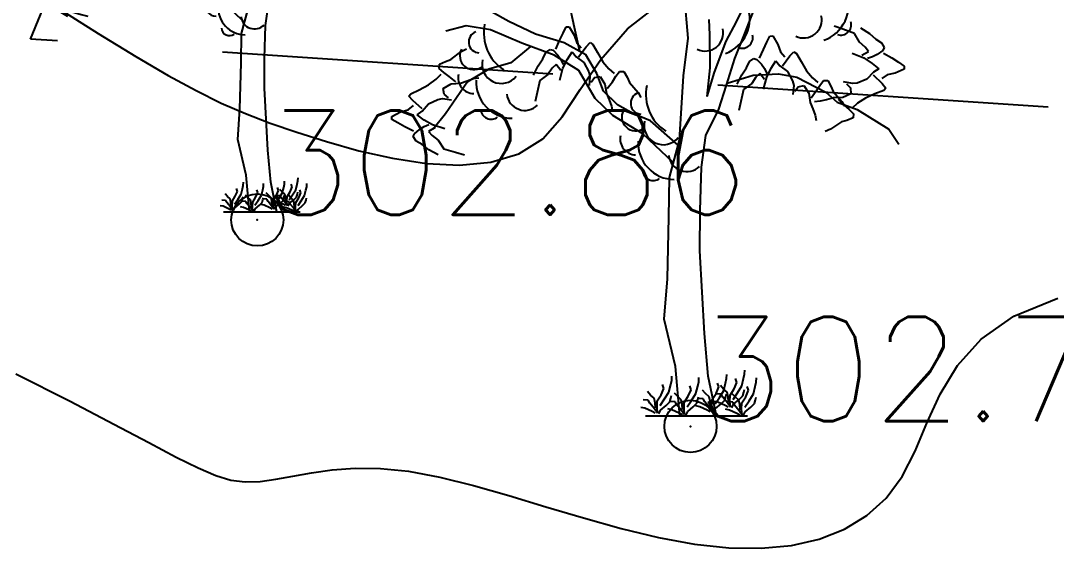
# Model space of a CAD drawing. Header units: millimetres. Extents: x 524954 to 526204, y 9523489 to 9524010.
# Drawn here: x 525915.41 to 525925.34, y 9523814 to 9523819.06 of the extents above; entities that cross this region are included whole.
import ezdxf

# ---------------------------------------------------------------- set-up
doc = ezdxf.new("R2010")
doc.units = ezdxf.units.MM
doc.header["$PDMODE"] = 32
doc.header["$PDSIZE"] = 0.5
doc.linetypes.add('ACAD_ISO12W100', pattern=[21, 12, -3, 0, -3, 0, -3])
doc.linetypes.add('CACHE2', pattern=[4.7625, 3.175, -1.5875])
for name, color, linetype in [('Arbre', 34, 'ACAD_ISO12W100'), ('Borde_Piste', 7, 'CACHE2'), ('CN_01_00', 3, 'Continuous'), ('CN_02_00', 4, 'Continuous'), ('TopoAlt', 3, 'Continuous'), ('TOPOJIS', 7, 'Continuous')]:
    doc.layers.add(name, color=color, linetype=linetype)
doc.styles.add('Simplex 1.0', font='Simplex.shx', dxfattribs={"width": 0.99, "height": 1})

# ---------------------------------------------------------------- blocks, each defined once
blk = doc.blocks.new('TCPOINT M')
at = {"color": 0}
blk.add_point((0, 0), dxfattribs=at)
at = {"layer": 'TopoAlt', "style": 'Simplex 1.0', "width": 0.99}
blk.add_attdef('ALT', (0.15, 0.15), '', height=1, dxfattribs=at)
blk = doc.blocks.new('v088')
at = {"linetype": 'Continuous'}
for p, q in [((-0.107, 4.829), (-0.165, 5.487)), ((-1.559, 4.967), (-1.635, 5.301)), ((0.51, 5.041), (0.671, 5.368)), ((-2.4, 5.043), (-2.621, 5.169)), ((0.619, 4.888), (0.731, 5.176)), ((-2.061, 4.882), (-2.4, 5.043)), ((0.172, 4.872), (0.161, 5.071)), ((0.379, 4.79), (0.51, 5.041)), ((-2.946, 4.988), (-3.206, 4.92)), ((-2.634, 4.938), (-2.946, 4.988)), ((-2.233, 4.766), (-2.634, 4.938)), ((-1.492, 4.659), (-1.559, 4.967)), ((-1.692, 4.771), (-2.061, 4.882)), ((-1.415, 4.615), (-1.692, 4.771)), ((-0.166, 4.349), (-0.107, 4.829)), ((0.174, 4.45), (0.172, 4.872)), ((0.231, 4.395), (0.379, 4.79)), ((0.489, 4.568), (0.619, 4.888)), ((-2.123, 4.725), (-2.377, 4.514)), ((-1.819, 4.613), (-2.233, 4.766)), ((-2.377, 4.514), (-2.655, 4.434)), ((-1.504, 4.415), (-1.819, 4.613)), ((-1.273, 4.376), (-1.415, 4.615)), ((0.384, 4.23), (0.489, 4.568)), ((-2.655, 4.434), (-2.931, 4.273)), ((-1.298, 4.058), (-1.504, 4.415)), ((-1.188, 4.154), (-1.273, 4.376)), ((0.138, 4.082), (0.174, 4.45)), ((0.138, 4.082), (0.231, 4.395)), ((0.724, 4.355), (1.047, 4.375)), ((1.047, 4.375), (1.284, 4.33)), ((-2.931, 4.273), (-3.209, 3.863)), ((-0.217, 3.527), (-0.166, 4.349)), ((0.391, 4.253), (0.724, 4.355)), ((1.284, 4.33), (1.655, 4.138)), ((-1.01, 3.977), (-1.188, 4.154)), ((0.285, 3.923), (0.384, 4.23)), ((1.655, 4.138), (1.8, 4.011)), ((-1.069, 3.839), (-1.298, 4.058)), ((-0.808, 3.863), (-1.01, 3.977)), ((1.8, 4.011), (2.057, 3.917)), ((-3.209, 3.863), (-3.367, 3.667)), ((-0.589, 3.774), (-0.808, 3.863)), ((0.118, 3.584), (0.285, 3.923)), ((2.057, 3.917), (2.461, 3.664)), ((-0.685, 3.605), (-1.069, 3.839)), ((-0.234, 3.461), (-0.589, 3.774)), ((-0.294, 3.234), (-0.685, 3.605)), ((0.064, 3.179), (0.118, 3.584)), ((2.461, 3.664), (2.589, 3.474)), ((-0.344, 3.046), (-0.217, 3.527)), ((0.045, 2.625), (0.064, 3.179)), ((-0.352, 2.542), (-0.344, 3.046)), ((-0.373, 1.752), (-0.352, 2.542)), ((0.043, 2.109), (0.045, 2.625)), ((0.102, 1.053), (0.043, 2.109)), ((-0.412, 1.235), (-0.373, 1.752)), ((-0.268, 0.628), (-0.412, 1.235)), ((0.151, 0.506), (0.102, 1.053)), ((-0.213, 0), (-0.268, 0.628)), ((0.256, 0), (0.151, 0.506)), ((-0.654, 0), (0.654, 0))]:
    blk.add_line(p, q, dxfattribs=at)
at = {"color": 3, "linetype": 'Continuous'}
for p, q in [((-1.707, 4.895), (-1.667, 4.973)), ((-1.667, 4.973), (-1.628, 4.976)), ((-1.628, 4.976), (-1.564, 4.867)), ((1.872, 4.946), (1.762, 4.985)), ((2.022, 4.89), (1.872, 4.946)), ((2.099, 4.964), (2.211, 4.89)), ((-1.801, 4.689), (-1.751, 4.8)), ((-1.751, 4.8), (-1.707, 4.895)), ((-1.564, 4.867), (-1.531, 4.771)), ((-1.531, 4.771), (-1.475, 4.707)), ((-1.411, 4.72), (-1.359, 4.773)), ((-1.359, 4.773), (-1.327, 4.751)), ((0.855, 4.685), (0.899, 4.779)), ((0.899, 4.779), (0.939, 4.857)), ((0.939, 4.857), (0.978, 4.861)), ((0.978, 4.861), (1.042, 4.751)), ((2.083, 4.778), (2.022, 4.89)), ((2.157, 4.714), (2.083, 4.778)), ((2.211, 4.89), (2.293, 4.818)), ((2.293, 4.818), (2.365, 4.769)), ((2.365, 4.769), (2.4, 4.71)), ((-3.143, 4.557), (-3.01, 4.66)), ((-3.01, 4.66), (-2.944, 4.692)), ((-1.966, 4.567), (-1.926, 4.645)), ((-1.926, 4.645), (-1.871, 4.687)), ((-1.871, 4.687), (-1.833, 4.675)), ((-1.833, 4.675), (-1.774, 4.612)), ((-1.651, 4.561), (-1.591, 4.654)), ((-1.591, 4.654), (-1.539, 4.59)), ((-1.508, 4.592), (-1.411, 4.72)), ((-1.327, 4.751), (-1.268, 4.645)), ((-1.268, 4.645), (-1.199, 4.529)), ((0.805, 4.573), (0.855, 4.685)), ((1.042, 4.751), (1.075, 4.656)), ((1.075, 4.656), (1.131, 4.592)), ((1.195, 4.604), (1.247, 4.657)), ((1.247, 4.657), (1.279, 4.636)), ((1.992, 4.638), (2.142, 4.578)), ((2.113, 4.611), (2.199, 4.658)), ((2.199, 4.658), (2.157, 4.714)), ((2.383, 4.674), (2.313, 4.623)), ((2.4, 4.71), (2.383, 4.674)), ((2.393, 4.64), (2.497, 4.577)), ((-3.287, 4.496), (-3.21, 4.533)), ((-3.21, 4.533), (-3.143, 4.557)), ((-2.027, 4.477), (-1.966, 4.567)), ((-1.774, 4.612), (-1.736, 4.556)), ((-1.736, 4.556), (-1.705, 4.495)), ((-1.708, 4.448), (-1.651, 4.561)), ((-1.539, 4.59), (-1.443, 4.518)), ((-1.443, 4.518), (-1.378, 4.401)), ((-1.199, 4.529), (-1.123, 4.438)), ((0.64, 4.452), (0.68, 4.53)), ((0.68, 4.53), (0.735, 4.572)), ((0.735, 4.572), (0.773, 4.559)), ((0.773, 4.559), (0.832, 4.496)), ((0.955, 4.445), (1.015, 4.539)), ((1.015, 4.539), (1.067, 4.474)), ((1.098, 4.476), (1.195, 4.604)), ((1.279, 4.636), (1.338, 4.53)), ((1.338, 4.53), (1.407, 4.414)), ((2.142, 4.578), (2.247, 4.507)), ((2.253, 4.592), (2.189, 4.569)), ((2.247, 4.507), (2.332, 4.436)), ((2.313, 4.623), (2.253, 4.592)), ((2.497, 4.577), (2.585, 4.521)), ((2.585, 4.521), (2.658, 4.472)), ((-3.291, 4.441), (-3.287, 4.496)), ((-3.23, 4.39), (-3.291, 4.441)), ((-3.162, 4.341), (-3.23, 4.39)), ((-2.086, 4.357), (-2.027, 4.477)), ((-1.845, 4.445), (-1.9, 4.365)), ((-1.795, 4.494), (-1.845, 4.445)), ((-1.737, 4.415), (-1.795, 4.494)), ((-1.749, 4.291), (-1.708, 4.448)), ((-1.378, 4.401), (-1.363, 4.341)), ((-1.123, 4.438), (-1.052, 4.377)), ((-1.03, 4.342), (-0.984, 4.405)), ((-0.984, 4.405), (-0.928, 4.404)), ((-0.928, 4.404), (-0.887, 4.33)), ((0.579, 4.362), (0.64, 4.452)), ((0.811, 4.379), (0.761, 4.33)), ((0.869, 4.3), (0.811, 4.379)), ((0.832, 4.496), (0.87, 4.441)), ((0.87, 4.441), (0.901, 4.38)), ((0.898, 4.333), (0.955, 4.445)), ((1.067, 4.474), (1.163, 4.402)), ((1.163, 4.402), (1.228, 4.286)), ((1.407, 4.414), (1.483, 4.322)), ((2.262, 4.393), (2.179, 4.306)), ((2.332, 4.436), (2.262, 4.393)), ((2.54, 4.383), (2.441, 4.361)), ((2.656, 4.433), (2.54, 4.383)), ((2.658, 4.472), (2.656, 4.433)), ((-3.427, 4.233), (-3.331, 4.304)), ((-3.331, 4.304), (-3.266, 4.37)), ((-3.239, 4.188), (-3.137, 4.244)), ((-3.079, 4.271), (-3.162, 4.341)), ((-3.137, 4.244), (-3.019, 4.255)), ((-3.019, 4.255), (-2.933, 4.286)), ((-2.933, 4.286), (-2.851, 4.312)), ((-2.851, 4.312), (-2.783, 4.321)), ((-2.003, 4.29), (-2.04, 4.134)), ((-1.9, 4.365), (-2.003, 4.29)), ((-1.363, 4.341), (-1.372, 4.226)), ((-1.349, 4.266), (-1.305, 4.325)), ((-1.305, 4.325), (-1.233, 4.338)), ((-1.233, 4.338), (-1.171, 4.241)), ((-1.171, 4.241), (-1.153, 4.123)), ((-1.141, 4.184), (-1.075, 4.271)), ((-1.075, 4.271), (-1.03, 4.342)), ((-0.887, 4.33), (-0.859, 4.265)), ((-0.859, 4.265), (-0.748, 4.137)), ((0.52, 4.241), (0.579, 4.362)), ((0.706, 4.249), (0.603, 4.175)), ((0.761, 4.33), (0.706, 4.249)), ((0.857, 4.176), (0.898, 4.333)), ((1.228, 4.286), (1.243, 4.226)), ((1.483, 4.322), (1.554, 4.261)), ((1.576, 4.226), (1.623, 4.29)), ((1.623, 4.29), (1.678, 4.289)), ((1.678, 4.289), (1.719, 4.214)), ((1.994, 4.248), (1.88, 4.272)), ((1.917, 4.244), (1.97, 4.193)), ((2.055, 4.256), (1.994, 4.248)), ((2.179, 4.306), (2.055, 4.256)), ((2.26, 4.362), (2.375, 4.249)), ((2.441, 4.361), (2.371, 4.315)), ((2.375, 4.249), (2.421, 4.191)), ((-3.679, 4.087), (-3.656, 4.117)), ((-3.656, 4.117), (-3.547, 4.171)), ((-3.547, 4.171), (-3.427, 4.233)), ((-3.229, 4.115), (-3.239, 4.188)), ((-3.172, 4.068), (-3.229, 4.115)), ((-2.04, 4.134), (-2.065, 4.02)), ((-1.153, 4.123), (-1.118, 4.039)), ((-0.748, 4.137), (-0.713, 4.073)), ((0.603, 4.175), (0.566, 4.019)), ((1.243, 4.226), (1.234, 4.11)), ((1.258, 4.15), (1.301, 4.209)), ((1.301, 4.209), (1.373, 4.223)), ((1.373, 4.223), (1.435, 4.125)), ((1.435, 4.125), (1.453, 4.007)), ((1.465, 4.068), (1.531, 4.155)), ((1.531, 4.155), (1.576, 4.226)), ((1.719, 4.214), (1.747, 4.149)), ((1.747, 4.149), (1.858, 4.021)), ((1.975, 4.12), (1.87, 4.071)), ((1.97, 4.193), (1.975, 4.12)), ((2.283, 4.116), (2.16, 4.062)), ((2.396, 4.162), (2.283, 4.116)), ((2.421, 4.191), (2.396, 4.162)), ((-3.629, 4.032), (-3.679, 4.087)), ((-3.507, 3.927), (-3.629, 4.032)), ((-3.507, 3.896), (-3.43, 3.988)), ((-3.43, 3.988), (-3.309, 4.046)), ((-3.309, 4.046), (-3.249, 4.058)), ((-3.249, 4.058), (-3.134, 4.042)), ((-1.118, 4.039), (-1.087, 3.959)), ((0.566, 4.019), (0.541, 3.904)), ((1.453, 4.007), (1.488, 3.924)), ((1.58, 4.022), (1.511, 4.017)), ((1.664, 4.043), (1.58, 4.022)), ((1.751, 4.067), (1.664, 4.043)), ((1.87, 4.071), (1.751, 4.067)), ((1.81, 4.048), (1.888, 3.972)), ((1.858, 4.021), (1.893, 3.958)), ((2.059, 3.998), (1.99, 3.936)), ((2.16, 4.062), (2.059, 3.998)), ((-3.898, 3.83), (-3.785, 3.887)), ((-3.785, 3.887), (-3.688, 3.915)), ((-3.688, 3.915), (-3.621, 3.967)), ((-3.574, 3.849), (-3.507, 3.896)), ((-3.484, 3.783), (-3.574, 3.849)), ((-1.087, 3.959), (-1.074, 3.891)), ((1.488, 3.924), (1.519, 3.844)), ((1.519, 3.844), (1.532, 3.776)), ((1.888, 3.972), (1.953, 3.918)), ((1.953, 3.918), (2.01, 3.864)), ((2.01, 3.864), (2.002, 3.81)), ((-3.897, 3.791), (-3.898, 3.83)), ((-3.821, 3.747), (-3.897, 3.791)), ((-3.729, 3.697), (-3.821, 3.747)), ((-3.485, 3.698), (-3.422, 3.725)), ((-3.375, 3.72), (-3.484, 3.783)), ((-3.221, 3.67), (-3.375, 3.72)), ((1.855, 3.758), (1.714, 3.664)), ((1.923, 3.778), (1.855, 3.758)), ((2.002, 3.81), (1.923, 3.778)), ((-3.621, 3.641), (-3.729, 3.697)), ((-3.623, 3.571), (-3.609, 3.608)), ((-3.609, 3.608), (-3.542, 3.663)), ((-3.542, 3.663), (-3.485, 3.698)), ((-3.344, 3.689), (-3.426, 3.635)), ((-3.426, 3.635), (-3.38, 3.583)), ((-3.38, 3.583), (-3.303, 3.524)), ((1.714, 3.664), (1.647, 3.637)), ((-3.585, 3.514), (-3.623, 3.571)), ((-3.509, 3.469), (-3.585, 3.514)), ((-3.423, 3.403), (-3.509, 3.469)), ((-3.303, 3.524), (-3.234, 3.416)), ((-3.306, 3.337), (-3.423, 3.403)), ((-3.234, 3.416), (-3.081, 3.37)), ((-3.081, 3.37), (-2.968, 3.339)), ((0.603, 0.474), (0.615, 0.531)), ((0.615, 0.531), (0.618, 0.584)), ((-0.416, 0.349), (-0.433, 0.399)), ((-0.329, 0.397), (-0.317, 0.454)), ((-0.317, 0.454), (-0.315, 0.507)), ((0.017, 0.377), (0.029, 0.435)), ((0.029, 0.435), (0.031, 0.488)), ((0.286, 0.368), (0.269, 0.418)), ((0.349, 0.322), (0.373, 0.416)), ((0.373, 0.416), (0.385, 0.474)), ((0.385, 0.474), (0.387, 0.526)), ((0.481, 0.344), (0.517, 0.426)), ((0.517, 0.426), (0.5, 0.476)), ((0.579, 0.38), (0.603, 0.474)), ((0.752, 0.373), (0.765, 0.43)), ((0.765, 0.43), (0.767, 0.483)), ((-0.587, 0.264), (-0.627, 0.308)), ((-0.502, 0.188), (-0.452, 0.267)), ((-0.452, 0.267), (-0.416, 0.349)), ((-0.409, 0.214), (-0.353, 0.303)), ((-0.353, 0.303), (-0.329, 0.397)), ((-0.24, 0.245), (-0.281, 0.288)), ((-0.106, 0.248), (-0.07, 0.329)), ((-0.07, 0.329), (-0.087, 0.38)), ((-0.063, 0.195), (-0.007, 0.284)), ((-0.007, 0.284), (0.017, 0.377)), ((0.115, 0.284), (0.075, 0.327)), ((0.161, 0.243), (0.115, 0.284)), ((0.2, 0.207), (0.25, 0.286)), ((0.25, 0.286), (0.286, 0.368)), ((0.315, 0.274), (0.25, 0.279)), ((0.293, 0.233), (0.349, 0.322)), ((0.346, 0.341), (0.305, 0.385)), ((0.337, 0.236), (0.315, 0.274)), ((0.392, 0.301), (0.346, 0.341)), ((0.375, 0.245), (0.382, 0.279)), ((0.404, 0.243), (0.392, 0.301)), ((0.43, 0.264), (0.481, 0.344)), ((0.495, 0.24), (0.454, 0.284)), ((0.469, 0.209), (0.524, 0.291)), ((0.524, 0.291), (0.579, 0.38)), ((0.591, 0.255), (0.606, 0.303)), ((0.606, 0.303), (0.613, 0.337)), ((0.63, 0.243), (0.666, 0.325)), ((0.666, 0.325), (0.649, 0.375)), ((0.673, 0.19), (0.728, 0.279)), ((0.728, 0.279), (0.752, 0.373)), ((-0.618, 0.197), (-0.683, 0.202)), ((-0.596, 0.159), (-0.618, 0.197)), ((-0.536, 0.087), (-0.596, 0.159)), ((-0.541, 0.224), (-0.587, 0.264)), ((-0.529, 0.166), (-0.541, 0.224)), ((-0.524, 0.099), (-0.529, 0.166)), ((-0.505, 0.106), (-0.502, 0.188)), ((-0.464, 0.132), (-0.409, 0.214)), ((-0.387, 0.132), (-0.341, 0.178)), ((-0.341, 0.178), (-0.327, 0.226)), ((-0.272, 0.178), (-0.337, 0.183)), ((-0.327, 0.226), (-0.32, 0.26)), ((-0.25, 0.139), (-0.272, 0.178)), ((-0.19, 0.067), (-0.25, 0.139)), ((-0.195, 0.204), (-0.24, 0.245)), ((-0.183, 0.147), (-0.195, 0.204)), ((-0.178, 0.079), (-0.183, 0.147)), ((-0.159, 0.087), (-0.156, 0.168)), ((-0.156, 0.168), (-0.106, 0.248)), ((-0.118, 0.113), (-0.063, 0.195)), ((-0.041, 0.113), (0.005, 0.159)), ((0.005, 0.159), (0.019, 0.207)), ((0.019, 0.207), (0.026, 0.24)), ((0.084, 0.216), (0.019, 0.221)), ((0.106, 0.178), (0.084, 0.216)), ((0.166, 0.106), (0.106, 0.178)), ((0.173, 0.185), (0.161, 0.243)), ((0.178, 0.118), (0.173, 0.185)), ((0.197, 0.125), (0.2, 0.207)), ((0.272, 0.173), (0.221, 0.183)), ((0.238, 0.151), (0.293, 0.233)), ((0.243, 0.091), (0.315, 0.151)), ((0.365, 0.13), (0.272, 0.173)), ((0.315, 0.151), (0.361, 0.197)), ((0.397, 0.163), (0.337, 0.236)), ((0.361, 0.197), (0.375, 0.245)), ((0.433, 0.108), (0.397, 0.163)), ((0.464, 0.173), (0.399, 0.178)), ((0.409, 0.175), (0.404, 0.243)), ((0.428, 0.183), (0.43, 0.264)), ((0.433, 0.113), (0.428, 0.183)), ((0.45, 0.099), (0.474, 0.149)), ((0.486, 0.135), (0.464, 0.173)), ((0.474, 0.149), (0.546, 0.209)), ((0.546, 0.063), (0.486, 0.135)), ((0.541, 0.2), (0.495, 0.24)), ((0.553, 0.142), (0.541, 0.2)), ((0.546, 0.209), (0.591, 0.255)), ((0.558, 0.075), (0.553, 0.142)), ((0.577, 0.082), (0.579, 0.163)), ((0.579, 0.163), (0.63, 0.243)), ((0.618, 0.108), (0.673, 0.19)), ((0.695, 0.108), (0.74, 0.154)), ((0.74, 0.154), (0.755, 0.202)), ((0.755, 0.202), (0.762, 0.236)), ((-0.661, 0.096), (-0.712, 0.106)), ((-0.567, 0.053), (-0.661, 0.096)), ((-0.527, 0.031), (-0.567, 0.053)), ((-0.5, 0.031), (-0.536, 0.087)), ((-0.5, 0.036), (-0.505, 0.106)), ((-0.483, 0.022), (-0.459, 0.072)), ((-0.459, 0.072), (-0.387, 0.132)), ((-0.315, 0.077), (-0.365, 0.087)), ((-0.221, 0.034), (-0.315, 0.077)), ((-0.18, 0.012), (-0.221, 0.034)), ((-0.154, 0.012), (-0.19, 0.067)), ((-0.154, 0.017), (-0.159, 0.087)), ((-0.137, 0.002), (-0.113, 0.053)), ((-0.113, 0.053), (-0.041, 0.113)), ((0.041, 0.115), (-0.01, 0.125)), ((0.135, 0.072), (0.041, 0.115)), ((0.175, 0.05), (0.135, 0.072)), ((0.202, 0.05), (0.166, 0.106)), ((0.202, 0.055), (0.197, 0.125)), ((0.219, 0.041), (0.243, 0.091)), ((0.406, 0.108), (0.365, 0.13)), ((0.421, 0.072), (0.37, 0.082)), ((0.514, 0.029), (0.421, 0.072)), ((0.555, 0.007), (0.514, 0.029)), ((0.582, 0.007), (0.546, 0.063)), ((0.582, 0.012), (0.577, 0.082)), ((0.599, -0.002), (0.623, 0.048)), ((0.623, 0.048), (0.695, 0.108))]:
    blk.add_line(p, q, dxfattribs=at)
for centre, major_axis, start_param, end_param in [((1.475, 5.243), (0.33, 0.33), 4.265936, 5.872819), ((0.215, 5.075), (-0.33, 0.33), 2.69514, 4.302022), ((1.37, 5.065), (-0.164, 0.164), 1.908121, 4.146545), ((1.844, 5.006), (-0.0964, 0.0964), 2.051824, 4.174223), ((-2.774, 4.781), (-0.099, 0.099), -0.421529, 2.292047), ((-2.155, 4.896), (-0.4, 0.4), 0.587708, 1.773422), ((0.11, 4.897), (-0.164, 0.164), 1.908121, 4.146545), ((0.584, 4.837), (0.0964, 0.0964), 3.62262, 5.745019), ((-2.851, 4.605), (-0.125, 0.125), 0.293965, 2.957824), ((-2.497, 4.497), (0.174, 0.174), 2.133893, 4.816631), ((-2.844, 4.326), (-0.145, 0.145), 0.590553, 2.325666), ((-2.352, 4.272), (0.33, 0.33), 2.307735, 3.914618), ((-2.195, 4.138), (0.164, 0.164), 2.463212, 4.701636), ((-0.702, 3.998), (0.099, 0.099), 1.149268, 3.862844), ((-0.082, 4.112), (0.4, 0.4), 2.158504, 3.344219), ((-2.625, 3.929), (0.0964, 0.0964), 2.435534, 4.557933), ((-0.779, 3.821), (0.125, 0.125), 1.864761, 4.52862), ((-0.424, 3.713), (0.174, 0.174), 2.133893, 4.816631), ((-0.772, 3.542), (-0.145, 0.145), 0.590553, 2.325666), ((-0.28, 3.489), (0.33, 0.33), 2.307735, 3.914618), ((-0.123, 3.354), (0.164, 0.164), 2.463212, 4.701636), ((-0.553, 3.145), (0.0964, 0.0964), 2.435534, 4.557933)]:
    blk.add_ellipse(centre, major_axis=major_axis, ratio=1, start_param=start_param, end_param=end_param, dxfattribs=at)

msp = doc.modelspace()

# ---------------------------------------------------------------- linework, layer by layer
at = {"layer": 'Borde_Piste', "elevation": 302.89, "flags": 128}
msp.add_lwpolyline([(525960.409, 9523826.0777), (525946.893, 9523816.7535), (525938.3117, 9523817.3602), (525915.502, 9523818.8859), (525917.7493, 9523824.4339)], dxfattribs=at)
at = {"layer": 'CN_01_00', "elevation": 303, "flags": 128}
msp.add_lwpolyline([(525915.7154, 9523819.2139), (525916.1498, 9523818.9408), (525916.5136, 9523818.7182), (525916.8218, 9523818.5381), (525917.0896, 9523818.3923), (525917.3317, 9523818.273), (525917.5634, 9523818.1721), (525917.7997, 9523818.0815), (525918.0555, 9523817.9934), (525918.3416, 9523817.9025), (525918.6516, 9523817.8158), (525918.9749, 9523817.743), (525919.3007, 9523817.6939), (525919.6184, 9523817.6783), (525919.9173, 9523817.706), (525920.1868, 9523817.7867), (525920.4161, 9523817.9302), (525920.6026, 9523818.141), (525920.7755, 9523818.4022), (525920.9719, 9523818.6914), (525921.2289, 9523818.9863), (525921.5839, 9523819.2646)], dxfattribs=at)
at = {"layer": 'CN_02_00', "elevation": 302, "flags": 128}
msp.add_lwpolyline([(525915.3618, 9523815.674), (525915.8818, 9523815.4112), (525916.3013, 9523815.1925), (525916.6354, 9523815.015), (525916.8995, 9523814.8755), (525917.1089, 9523814.7711), (525917.279, 9523814.6987), (525917.425, 9523814.6553), (525917.5624, 9523814.6377), (525917.7042, 9523814.6424), (525917.8556, 9523814.6631), (525918.0195, 9523814.693), (525918.1988, 9523814.7252), (525918.3964, 9523814.7529), (525918.6153, 9523814.7692), (525918.8584, 9523814.7673), (525919.1286, 9523814.7403), (525919.4275, 9523814.6838), (525919.7506, 9523814.603), (525920.0921, 9523814.5058), (525920.4461, 9523814.3997), (525920.8068, 9523814.2925), (525921.1684, 9523814.1919), (525921.5251, 9523814.1055), (525921.8709, 9523814.0412), (525922.2006, 9523814.0054), (525922.5116, 9523814.0006), (525922.8016, 9523814.0279), (525923.0686, 9523814.0885), (525923.3104, 9523814.1838), (525923.5248, 9523814.3149), (525923.7098, 9523814.4831), (525923.8632, 9523814.6895), (525923.9873, 9523814.9329), (525924.1014, 9523815.201), (525924.2295, 9523815.4793), (525924.3954, 9523815.753), (525924.6228, 9523816.0075), (525924.9358, 9523816.228), (525925.358, 9523816.3999)], dxfattribs=at)

# ---------------------------------------------------------------- block references
at = {"layer": 'Arbre'}
for p, xscale, yscale, zscale in [((525921.891, 9523815.273, 610.58), 0.75, 0.75, 0.75), ((525917.721, 9523817.228, 533.7475), 0.5625, 0.5625, 0.5625)]:
    msp.add_blockref('v088', p, dxfattribs=dict(at, xscale=xscale, yscale=yscale, zscale=zscale))
at = {"layer": 'TOPOJIS'}
ref = msp.add_blockref('TCPOINT M', (525917.6777, 9523817.1513, 302.86), dxfattribs=at)
ref.add_attrib('ALT', '302.86', (525917.7277, 9523817.2013, 302.86), dxfattribs={"layer": 'TopoAlt', "height": 1, "style": 'Simplex 1.0', "width": 0.99})
ref = msp.add_blockref('TCPOINT M', (525921.8332, 9523815.1707, 302.73), dxfattribs=at)
ref.add_attrib('ALT', '302.73', (525921.8832, 9523815.2207, 302.73), dxfattribs={"layer": 'TopoAlt', "height": 1, "style": 'Simplex 1.0', "width": 0.99})

doc.saveas('drawing.dxf')
